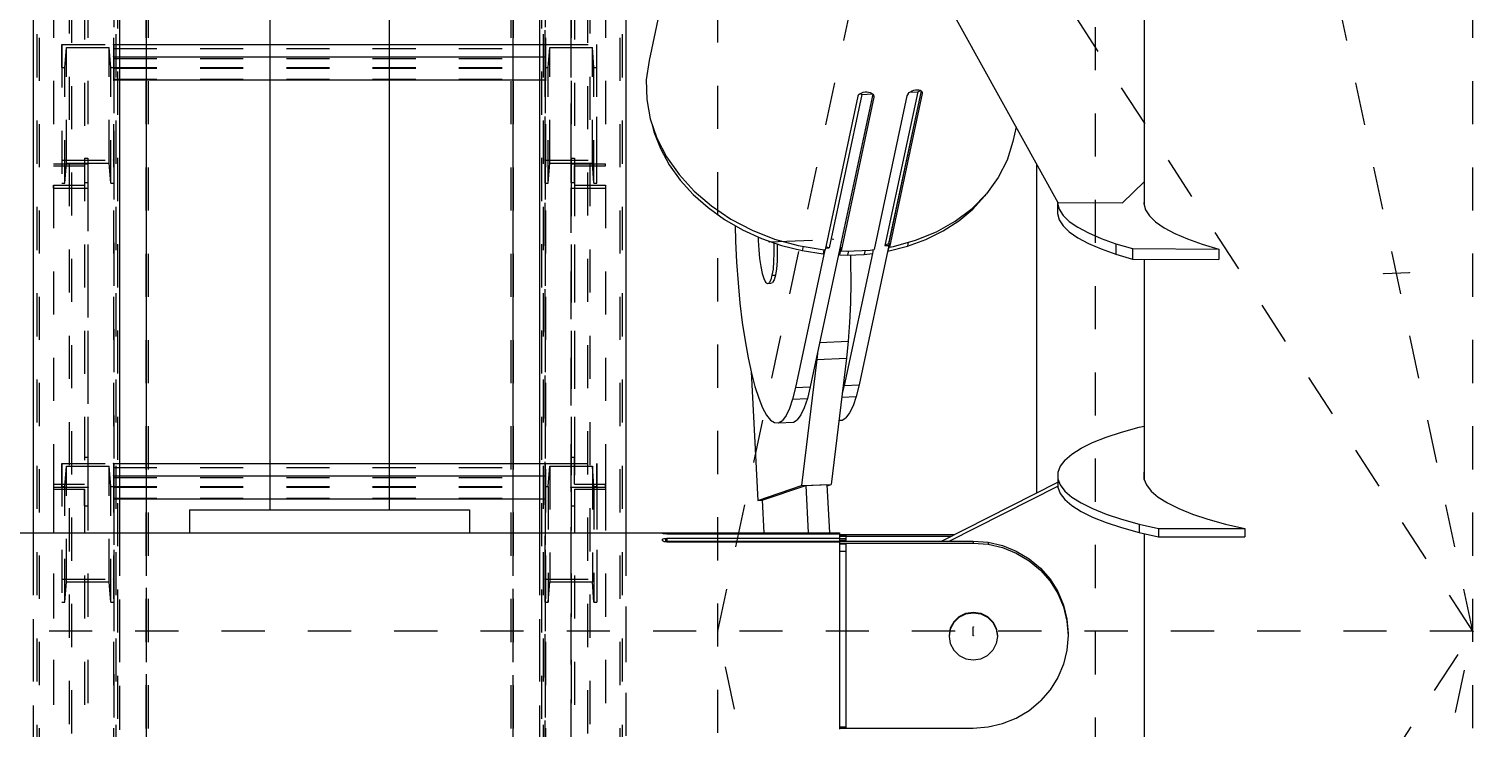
# Model space of a CAD drawing. Header units: millimetres. Extents: x 149919 to 150445, y 136651 to 136866.
# Drawn here: x 150372.766 to 150376.113, y 136684.551 to 136686.172 of the extents above; entities that cross this region are included whole.
import ezdxf

# ---------------------------------------------------------------- set-up
doc = ezdxf.new("R2010")
doc.units = ezdxf.units.MM
doc.header["$LTSCALE"] = 0.25
for name, pattern in [('CENTER', [50.8, 31.75, -6.35, 6.35, -6.35]), ('XKITLINE00', [0]), ('XKITLINE02', [4, 2, -2]), ('XKITLINE03', [6, 3, -1, 1, -1])]:
    doc.linetypes.add(name, pattern=pattern)

# ---------------------------------------------------------------- blocks, each defined once
blk = doc.blocks.new('çatıı')
at = {"color": 8, "linetype": 'CENTER'}
for p, q in [((23255, 3096.7), (23255, 4763.35)), ((23430, 3440.27), (22900, 4260.27)), ((23255, 3440.27), (23430, 4260.27)), ((23430, 2357.78), (23430, 3985.69)), ((23342.5, 3030.27), (23342.5, 3850.27)), ((23430, 3440.27), (23342.5, 3850.27)), ((23266.96, 3530.51), (23281.68, 3531.13)), ((23415.23, 3523.37), (23409.34, 3523.12)), ((23314.2, 3439.27), (23314.2, 3441.28)), ((22900, 2620.27), (23430, 3440.27)), ((23430, 3440.27), (22900, 3440.27)), ((23430, 2620.27), (23255, 3440.27)), ((23342.5, 3030.27), (23430, 3440.27))]:
    blk.add_line(p, q, dxfattribs=at)
at = {"color": 116, "linetype": 'XKITLINE02', "true_color": 0x136734}
for p, q in [((23122.41, 4187.77), (23122.41, 3000.84)), ((23122.94, 4187.77), (23122.94, 3002.41)), ((23207.04, 4187.77), (23207.04, 3002.41)), ((23207.57, 4187.77), (23207.57, 3000.84)), ((23104.64, 4168.77), (23104.64, 3002.41)), ((23225.34, 4168.77), (23225.34, 3002.41)), ((23105.17, 4166.61), (23105.17, 3000.84)), ((23224.81, 4166.61), (23224.81, 3000.84)), ((23115.02, 4010.31), (23115.02, 2304.77)), ((23115.87, 4009.98), (23115.87, 2305.1)), ((23122.52, 4010.31), (23122.52, 2304.77)), ((23207.47, 4010.11), (23207.47, 2304.77)), ((23214.12, 4009.98), (23214.12, 2597.45)), ((23214.97, 4010.31), (23214.97, 2597.45)), ((23122.52, 4005.73), (23122.52, 2597.45)), ((23207.47, 4005.52), (23207.47, 2597.45)), ((23096.3, 3998.62), (23096.3, 2597.45)), ((23097.15, 3998.62), (23097.15, 2299.1)), ((23097.68, 3997.81), (23097.68, 2298.3)), ((23114.92, 3997.81), (23114.92, 2298.3)), ((23115.45, 3998.62), (23115.45, 2299.1)), ((23213.68, 3998.62), (23213.68, 2597.45)), ((23214.53, 3998.62), (23214.52, 2299.1)), ((23215.06, 3997.81), (23215.06, 2298.3)), ((23232.3, 3997.81), (23232.29, 2298.3)), ((23232.83, 3998.62), (23232.82, 2299.1)), ((23116.3, 3967.65), (23116.3, 2597.45)), ((23233.68, 3786.04), (23233.68, 2597.45)), ((23101, 3667.82), (23101, 3548.17)), ((23108.2, 3667.39), (23108.2, 3544.29)), ((23109, 3667.82), (23109, 3544.29)), ((23220.98, 3667.82), (23220.98, 3544.29)), ((23221.78, 3667.39), (23221.78, 3544.29)), ((23228.98, 3667.82), (23228.98, 3548.17)), ((23103, 3570.93), (23103, 3576.27)), ((23103, 3576.27), (23115, 3576.27)), ((23103, 3576.27), (23103, 3544.12)), ((23103.68, 3570.93), (23104.07, 3575.59)), ((23104.07, 3575.59), (23113.94, 3575.59)), ((23104.07, 3548.78), (23104.07, 3575.59)), ((23114.32, 3570.93), (23113.94, 3575.59)), ((23113.94, 3548.78), (23113.94, 3575.59)), ((23115, 3576.27), (23115, 3568.06)), ((23115, 3576.27), (23122.52, 3576.27)), ((23115, 3570.93), (23115, 3576.27)), ((23115, 3576.27), (23115, 3544.12)), ((23115, 3575.34), (23214.98, 3575.34)), ((23207.47, 3576.27), (23214.98, 3576.27)), ((23214.98, 3576.27), (23214.98, 3568.06)), ((23214.98, 3549.46), (23214.98, 3576.27)), ((23214.98, 3570.93), (23214.98, 3576.27)), ((23214.98, 3576.27), (23226.98, 3576.27)), ((23215.66, 3570.93), (23216.05, 3575.59)), ((23216.05, 3548.78), (23216.05, 3575.59)), ((23216.05, 3575.59), (23225.92, 3575.59)), ((23225.92, 3548.78), (23225.92, 3575.59)), ((23226.3, 3570.93), (23225.92, 3575.59)), ((23226.98, 3549.46), (23226.98, 3576.27)), ((23226.98, 3570.93), (23226.98, 3576.27)), ((23115, 3573.4), (23122.52, 3573.4)), ((23115, 3572.98), (23214.98, 3572.98)), ((23207.47, 3573.4), (23214.98, 3573.4)), ((23103, 3570.93), (23103.68, 3570.93)), ((23103.68, 3544.12), (23103.68, 3570.93)), ((23114.32, 3570.93), (23115, 3570.93)), ((23114.32, 3544.12), (23114.32, 3570.93)), ((23115, 3570.93), (23214.98, 3570.93)), ((23115, 3570.77), (23214.98, 3570.77)), ((23115, 3568.22), (23214.98, 3568.22)), ((23115, 3568.06), (23122.52, 3568.06)), ((23207.47, 3568.06), (23214.98, 3568.06)), ((23214.98, 3544.12), (23214.98, 3570.93)), ((23214.98, 3570.93), (23215.66, 3570.93)), ((23215.66, 3544.12), (23215.66, 3570.93)), ((23226.3, 3544.12), (23226.3, 3570.93)), ((23226.3, 3570.93), (23226.98, 3570.93)), ((23226.98, 3544.12), (23226.98, 3570.93)), ((23101, 3548.61), (23109, 3548.61)), ((23101, 3548.17), (23108.2, 3548.17)), ((23103, 3549.46), (23115, 3549.46)), ((23103.68, 3544.12), (23104.07, 3548.78)), ((23104.07, 3548.78), (23113.94, 3548.78)), ((23108.2, 3549.93), (23109, 3549.93)), ((23108.2, 3549.93), (23108.2, 3543.66)), ((23108.2, 3549.93), (23108.2, 3474.34)), ((23109, 3549.93), (23109, 3542.96)), ((23109, 3549.93), (23109, 3473.64)), ((23114.32, 3544.12), (23113.94, 3548.78)), ((23214.98, 3544.12), (23214.98, 3549.46)), ((23214.98, 3549.46), (23226.98, 3549.46)), ((23215.66, 3544.12), (23216.05, 3548.78)), ((23216.05, 3548.78), (23225.92, 3548.78)), ((23220.98, 3549.93), (23220.98, 3480.61)), ((23220.98, 3549.93), (23221.78, 3549.93)), ((23220.98, 3544.29), (23220.98, 3548.6)), ((23220.98, 3548.6), (23228.98, 3548.6)), ((23221.78, 3549.93), (23221.78, 3480.61)), ((23221.78, 3544.29), (23221.78, 3548.17)), ((23221.78, 3548.17), (23228.98, 3548.17)), ((23226.3, 3544.12), (23225.92, 3548.78)), ((23226.98, 3544.12), (23226.98, 3549.46)), ((23228.98, 3548.17), (23228.98, 3548.6)), ((23220.98, 3546.45), (23220.98, 3473.64)), ((23221.78, 3546.45), (23221.78, 3474.34)), ((23101, 3543.66), (23108.2, 3543.66)), ((23101, 3542.96), (23101, 3543.66)), ((23101, 3543.66), (23101, 3473.64)), ((23101, 3542.96), (23109, 3542.96)), ((23103, 3544.12), (23103.68, 3544.12)), ((23108.2, 3544.29), (23109, 3544.29)), ((23114.32, 3544.12), (23115, 3544.12)), ((23214.98, 3544.12), (23215.66, 3544.12)), ((23220.98, 3544.29), (23221.78, 3544.29)), ((23220.98, 3542.96), (23228.98, 3542.96)), ((23221.78, 3543.66), (23228.98, 3543.66)), ((23226.3, 3544.12), (23226.98, 3544.12)), ((23228.98, 3543.66), (23228.98, 3473.64)), ((23103, 3473.84), (23103, 3479.18)), ((23103, 3479.18), (23115, 3479.18)), ((23103, 3479.18), (23103, 3447.03)), ((23103.68, 3473.84), (23104.07, 3478.5)), ((23104.07, 3478.5), (23113.94, 3478.5)), ((23104.07, 3451.69), (23104.07, 3478.5)), ((23108.2, 3480.61), (23109, 3480.61)), ((23114.32, 3473.84), (23113.94, 3478.5)), ((23113.94, 3451.69), (23113.94, 3478.5)), ((23115, 3479.18), (23115, 3470.97)), ((23115, 3479.18), (23122.52, 3479.18)), ((23115, 3473.84), (23115, 3479.18)), ((23115, 3479.18), (23115, 3447.03)), ((23115, 3478.25), (23214.98, 3478.25)), ((23207.47, 3479.18), (23214.98, 3479.18)), ((23214.98, 3479.18), (23214.98, 3470.97)), ((23214.98, 3479.18), (23214.98, 3452.37)), ((23214.98, 3473.84), (23214.98, 3479.18)), ((23214.98, 3479.18), (23226.98, 3479.18)), ((23215.66, 3473.84), (23216.05, 3478.5)), ((23216.05, 3478.5), (23216.05, 3451.69)), ((23216.05, 3478.5), (23225.92, 3478.5)), ((23220.98, 3473.64), (23220.98, 3480.61)), ((23220.98, 3480.61), (23221.78, 3480.61)), ((23221.78, 3474.34), (23221.78, 3480.61)), ((23225.92, 3478.5), (23225.92, 3451.69)), ((23226.3, 3473.84), (23225.92, 3478.5)), ((23226.98, 3479.18), (23226.98, 3454.96)), ((23226.98, 3473.84), (23226.98, 3479.18)), ((23101, 3474.34), (23108.2, 3474.34)), ((23115, 3476.31), (23122.52, 3476.31)), ((23115, 3475.88), (23214.98, 3475.88)), ((23207.47, 3476.31), (23214.98, 3476.31)), ((23221.78, 3474.34), (23228.98, 3474.34)), ((23228.98, 3473.64), (23228.98, 3474.34)), ((23101, 3473.64), (23101, 3353.99)), ((23101, 3473.64), (23109, 3473.64)), ((23101, 3473.64), (23109, 3473.64)), ((23101, 3473.21), (23108.2, 3473.21)), ((23101, 3473.21), (23101, 3353.99)), ((23103, 3473.84), (23103.68, 3473.84)), ((23103.68, 3447.03), (23103.68, 3473.84)), ((23108.2, 3469.32), (23108.2, 3473.21)), ((23108.2, 3473.21), (23108.2, 3350.1)), ((23109, 3473.64), (23109, 3350.1)), ((23114.32, 3473.84), (23115, 3473.84)), ((23114.32, 3447.03), (23114.32, 3473.84)), ((23115, 3473.84), (23214.98, 3473.84)), ((23115, 3473.68), (23214.98, 3473.68)), ((23115, 3471.13), (23214.98, 3471.13)), ((23115, 3470.97), (23122.52, 3470.97)), ((23207.47, 3470.97), (23214.98, 3470.97)), ((23214.98, 3473.84), (23214.98, 3447.03)), ((23214.98, 3473.84), (23215.66, 3473.84)), ((23215.66, 3473.84), (23215.66, 3447.03)), ((23220.98, 3473.64), (23220.98, 3350.1)), ((23220.98, 3473.64), (23228.98, 3473.64)), ((23220.98, 3473.64), (23228.98, 3473.64)), ((23221.78, 3473.21), (23221.78, 3350.1)), ((23221.78, 3473.21), (23228.98, 3473.21)), ((23226.3, 3473.84), (23226.3, 3447.03)), ((23226.3, 3473.84), (23226.98, 3473.84)), ((23226.98, 3473.84), (23226.98, 3447.03)), ((23228.98, 3473.64), (23228.98, 3353.99)), ((23108.2, 3469.32), (23109, 3469.32)), ((23220.98, 3469.32), (23221.78, 3469.32)), ((23096.3, 3463.1), (23096.3, 3417.45)), ((23116.3, 3463.1), (23116.3, 3417.45)), ((23122.52, 3463.1), (23122.52, 3417.45)), ((23207.47, 3463.1), (23207.47, 3417.45)), ((23213.68, 3463.1), (23213.68, 3417.45)), ((23233.68, 3463.1), (23233.68, 3417.45)), ((23226.98, 3454.96), (23226.98, 3447.03)), ((23103, 3452.37), (23115, 3452.37)), ((23103.68, 3447.03), (23104.07, 3451.69)), ((23104.07, 3451.69), (23113.94, 3451.69)), ((23114.32, 3447.03), (23113.94, 3451.69)), ((23214.98, 3447.03), (23214.98, 3452.37)), ((23214.98, 3452.37), (23226.98, 3452.37)), ((23215.66, 3447.03), (23216.05, 3451.69)), ((23216.05, 3451.69), (23225.92, 3451.69)), ((23226.3, 3447.03), (23225.92, 3451.69)), ((23103, 3447.03), (23103.68, 3447.03)), ((23114.32, 3447.03), (23115, 3447.03)), ((23214.98, 3447.03), (23215.66, 3447.03)), ((23226.3, 3447.03), (23226.98, 3447.03))]:
    blk.add_line(p, q, dxfattribs=at)
at = {"color": 1, "linetype": 'XKITLINE03'}
for p, q in [((23115.02, 4010.31), (23115.02, 2309.56)), ((23214.97, 2309.56), (23214.97, 4010.31)), ((23220.97, 2292.58), (23220.98, 4000.82)), ((23109, 3667.82), (23109, 3548.61)), ((23220.98, 3548.6), (23220.98, 3667.82)), ((23115, 3576.27), (23115, 3549.46)), ((23214.98, 3549.46), (23214.98, 3576.27)), ((23115, 3573.4), (23214.98, 3573.4)), ((23109, 3542.96), (23109, 3473.64)), ((23220.98, 3473.64), (23220.98, 3542.96)), ((23115, 3479.18), (23115, 3452.37)), ((23214.98, 3452.37), (23214.98, 3479.18)), ((23115, 3476.31), (23214.98, 3476.31)), ((23109, 3473.64), (23109, 3354.42)), ((23220.98, 3354.42), (23220.98, 3473.64))]:
    blk.add_line(p, q, dxfattribs=at)
at = {"color": 7, "linetype": 'XKITLINE00'}
for p, q in [((23096.3, 3914.52), (23096.3, 3463.1)), ((23116.3, 3883.57), (23116.3, 3463.1)), ((23122.52, 3873.95), (23122.52, 3463.1)), ((23207.47, 3742.52), (23207.47, 3463.1)), ((23213.68, 3732.91), (23213.68, 3463.1)), ((23233.68, 3701.97), (23233.68, 3463.1)), ((23122.52, 3576.27), (23207.47, 3576.27)), ((23122.52, 3573.4), (23207.47, 3573.4)), ((23122.52, 3568.06), (23207.47, 3568.06)), ((23122.52, 3479.18), (23207.47, 3479.18)), ((23122.52, 3476.31), (23207.47, 3476.31)), ((23122.52, 3470.97), (23207.47, 3470.97))]:
    blk.add_line(p, q, dxfattribs=at)
at = {"color": 8, "linetype": 'XKITLINE00'}
for p, q in [((23151.2, 3829.59), (23151.2, 3468.39)), ((23178.8, 3786.89), (23178.8, 3468.39)), ((23258.48, 3663.59), (23239.05, 3572.53)), ((23353.78, 3631.29), (23353.78, 3544.41)), ((23353.8, 3631.29), (23353.8, 3539.13)), ((23302.04, 3597.02), (23333.79, 3539.65)), ((23239.05, 3572.53), (23238.42, 3568.08)), ((23238.42, 3568.08), (23238.51, 3563.54)), ((23290.91, 3564.74), (23276.43, 3496.89)), ((23288.37, 3564.7), (23280.78, 3529.11)), ((23290.93, 3564.72), (23283.39, 3529.42)), ((23287.75, 3564.74), (23287.56, 3564.52)), ((23287.75, 3564.74), (23288.01, 3564.93)), ((23287.94, 3564.88), (23288.37, 3564.7)), ((23288.01, 3564.93), (23288.34, 3565.09)), ((23288.34, 3565.09), (23288.72, 3565.2)), ((23288.37, 3564.7), (23290.83, 3564.81)), ((23288.72, 3565.2), (23289.13, 3565.25)), ((23289.13, 3565.25), (23289.55, 3565.26)), ((23289.55, 3565.26), (23289.95, 3565.2)), ((23289.95, 3565.2), (23290.33, 3565.1)), ((23290.33, 3565.1), (23290.65, 3564.94)), ((23290.65, 3564.94), (23290.91, 3564.75)), ((23290.91, 3564.75), (23291.08, 3564.53)), ((23301.33, 3565.25), (23293.73, 3529.65)), ((23302.11, 3565.55), (23294.54, 3530.11)), ((23302.13, 3565.54), (23294.61, 3530.29)), ((23302.38, 3564.91), (23294.78, 3529.32)), ((23299.1, 3564.86), (23298.92, 3564.61)), ((23299.1, 3564.86), (23299.35, 3565.1)), ((23299.35, 3565.1), (23299.67, 3565.32)), ((23299.46, 3565.17), (23301.33, 3565.25)), ((23299.67, 3565.32), (23300.04, 3565.5)), ((23300.04, 3565.5), (23300.43, 3565.64)), ((23300.43, 3565.64), (23300.83, 3565.73)), ((23300.83, 3565.73), (23301.22, 3565.76)), ((23301.22, 3565.76), (23301.58, 3565.74)), ((23301.33, 3565.25), (23301.98, 3565.62)), ((23301.58, 3565.74), (23301.89, 3565.66)), ((23301.89, 3565.66), (23302.14, 3565.53)), ((23302.14, 3565.53), (23302.3, 3565.36)), ((23302.3, 3565.37), (23302.38, 3564.91)), ((23302.3, 3565.36), (23302.39, 3565.15)), ((23302.39, 3565.15), (23302.38, 3564.91)), ((23238.51, 3563.54), (23239.34, 3559)), ((23287.46, 3564.27), (23279.87, 3528.68)), ((23291.16, 3564.04), (23283.57, 3528.45)), ((23287.56, 3564.52), (23287.46, 3564.27)), ((23291.07, 3564.54), (23291.16, 3564.04)), ((23291.08, 3564.53), (23291.17, 3564.29)), ((23291.17, 3564.29), (23291.16, 3564.04)), ((23298.82, 3564.36), (23291.22, 3528.76)), ((23298.92, 3564.61), (23298.82, 3564.36)), ((23239.34, 3559), (23240.89, 3554.53)), ((23239.62, 3558.2), (23240.17, 3556)), ((23240.17, 3556), (23241.7, 3552.14)), ((23324.11, 3557.14), (23323.39, 3553.77)), ((23240.89, 3554.53), (23243.12, 3550.21)), ((23241.7, 3552.14), (23243.75, 3548.4)), ((23323.39, 3553.77), (23322.03, 3549.48)), ((23243.12, 3550.21), (23246.01, 3546.1)), ((23243.75, 3548.4), (23246.3, 3544.85)), ((23287.58, 3549.14), (23287.59, 3549.09)), ((23322.03, 3549.48), (23319.98, 3545.42)), ((23328.85, 3548.57), (23328.85, 3472.33)), ((23246.01, 3546.1), (23249.5, 3542.29)), ((23246.3, 3544.85), (23249.32, 3541.51)), ((23319.98, 3545.42), (23317.26, 3541.67)), ((23249.32, 3541.51), (23252.76, 3538.45)), ((23249.5, 3542.29), (23253.53, 3538.84)), ((23317.26, 3541.67), (23313.92, 3538.28)), ((23317.15, 3541.56), (23316.86, 3541.15)), ((23348.78, 3539.57), (23353.78, 3544.41)), ((23353.8, 3544.53), (23353.78, 3544.41)), ((23252.76, 3538.45), (23256.58, 3535.7)), ((23253.53, 3538.84), (23258.04, 3535.8)), ((23310.03, 3535.32), (23313.92, 3538.28)), ((23310.85, 3535.41), (23314.08, 3538.12)), ((23316.86, 3541.15), (23314.08, 3538.12)), ((23333.76, 3539.7), (23333.74, 3539.49)), ((23333.74, 3539.49), (23334.11, 3538.07)), ((23333.74, 3539.49), (23333.74, 3537.06)), ((23333.79, 3539.65), (23348.78, 3539.57)), ((23334.11, 3538.07), (23335.02, 3536.65)), ((23353.8, 3539.94), (23353.73, 3539.38)), ((23353.73, 3539.38), (23354.11, 3537.95)), ((23354.11, 3537.95), (23355.02, 3536.54)), ((23256.58, 3535.7), (23260.72, 3533.3)), ((23258.04, 3535.8), (23262.94, 3533.23)), ((23305.64, 3532.84), (23310.03, 3535.32)), ((23307.22, 3533.05), (23310.85, 3535.41)), ((23333.74, 3537.06), (23334.11, 3535.63)), ((23334.11, 3535.63), (23335.02, 3534.21)), ((23335.02, 3536.65), (23336.46, 3535.26)), ((23336.46, 3535.26), (23338.42, 3533.89)), ((23355.02, 3536.54), (23356.46, 3535.14)), ((23356.46, 3535.14), (23358.42, 3533.78)), ((23258.98, 3534.31), (23259.09, 3530.69)), ((23260.72, 3533.3), (23265.13, 3531.28)), ((23262.94, 3533.23), (23268.15, 3531.17)), ((23264.35, 3531.64), (23264.36, 3530.84)), ((23265.13, 3531.28), (23269.76, 3529.67)), ((23300.84, 3530.87), (23305.64, 3532.84)), ((23303.24, 3531.07), (23307.22, 3533.05)), ((23335.02, 3534.21), (23336.46, 3532.82)), ((23336.46, 3532.82), (23338.42, 3531.46)), ((23338.42, 3533.89), (23340.89, 3532.57)), ((23338.42, 3531.46), (23340.89, 3530.14)), ((23340.89, 3532.57), (23343.85, 3531.3)), ((23343.85, 3531.3), (23347.27, 3530.09)), ((23358.42, 3533.78), (23360.88, 3532.46)), ((23360.88, 3532.46), (23363.84, 3531.19)), ((23259.09, 3530.69), (23259.33, 3525.81)), ((23264.36, 3530.84), (23264.48, 3528.69)), ((23264.48, 3528.69), (23264.68, 3526.64)), ((23268.01, 3527.99), (23267.94, 3525.99)), ((23267.97, 3530.29), (23267.98, 3530.12)), ((23267.98, 3530.12), (23268.01, 3527.99)), ((23268.15, 3531.17), (23273.59, 3529.66)), ((23268.79, 3528.03), (23268.73, 3526.03)), ((23268.77, 3530.01), (23268.79, 3528.03)), ((23269.76, 3529.67), (23274.53, 3528.48)), ((23279.81, 3528.68), (23272.99, 3496.74)), ((23273.59, 3529.66), (23279.16, 3528.72)), ((23274.74, 3529.47), (23274.53, 3528.48)), ((23274.53, 3528.48), (23279.39, 3527.74)), ((23279.16, 3528.72), (23279.87, 3528.68)), ((23279.6, 3528.7), (23279.39, 3527.74)), ((23279.95, 3529.08), (23280.78, 3529.11)), ((23280.02, 3529.41), (23280.78, 3529.11)), ((23283.07, 3527.99), (23283.16, 3527.48)), ((23283.47, 3528.96), (23283.16, 3527.48)), ((23283.38, 3529.47), (23283.47, 3528.96)), ((23283.39, 3529.42), (23283.57, 3528.45)), ((23283.57, 3528.45), (23284.77, 3528.37)), ((23284.77, 3528.37), (23290.31, 3528.62)), ((23285.29, 3528.4), (23285.09, 3527.45)), ((23294.62, 3529.69), (23287.72, 3497.36)), ((23289.12, 3528.57), (23288.92, 3527.61)), ((23290.31, 3528.62), (23291.22, 3528.76)), ((23291.01, 3528.73), (23290.81, 3527.8)), ((23293.73, 3529.65), (23294.54, 3530.11)), ((23293.73, 3529.65), (23294.62, 3529.69)), ((23294.39, 3528.61), (23294.43, 3528.37)), ((23294.71, 3529.71), (23294.43, 3528.37)), ((23294.43, 3528.37), (23298.95, 3529.51)), ((23294.54, 3530.11), (23294.62, 3529.69)), ((23294.61, 3530.29), (23294.78, 3529.32)), ((23294.63, 3530.51), (23294.64, 3530.43)), ((23294.78, 3529.32), (23295.7, 3529.46)), ((23295.7, 3529.46), (23300.84, 3530.87)), ((23298.95, 3529.51), (23303.24, 3531.07)), ((23299.14, 3530.41), (23298.95, 3529.51)), ((23340.89, 3530.14), (23343.85, 3528.87)), ((23343.85, 3528.87), (23347.27, 3527.66)), ((23347.27, 3530.09), (23351.13, 3528.95)), ((23347.27, 3530.09), (23347.27, 3527.66)), ((23351.13, 3528.95), (23371.13, 3528.84)), ((23351.13, 3528.95), (23351.13, 3526.51)), ((23363.84, 3531.19), (23367.26, 3529.98)), ((23367.26, 3529.98), (23371.13, 3528.84)), ((23371.13, 3528.84), (23371.13, 3526.4)), ((23259.33, 3525.81), (23259.68, 3521.01)), ((23264.68, 3526.64), (23264.96, 3524.78)), ((23264.96, 3524.78), (23265.29, 3523.21)), ((23267.94, 3525.99), (23267.79, 3524.22)), ((23268.73, 3526.03), (23268.57, 3524.25)), ((23283.16, 3527.48), (23285.09, 3527.45)), ((23290.81, 3527.8), (23284.28, 3497.22)), ((23285.09, 3527.45), (23287.01, 3527.5)), ((23285.72, 3527.47), (23285.76, 3526.02)), ((23285.76, 3526.02), (23285.8, 3521.11)), ((23287.01, 3527.5), (23288.92, 3527.61)), ((23288.92, 3527.61), (23290.81, 3527.8)), ((23347.27, 3527.66), (23351.13, 3526.51)), ((23351.13, 3526.51), (23371.13, 3526.4)), ((23353.8, 3526.5), (23353.8, 3475.54)), ((23265.29, 3523.21), (23265.68, 3522)), ((23265.68, 3522), (23266.08, 3521.21)), ((23266.08, 3521.21), (23266.49, 3520.89)), ((23267.25, 3521.68), (23266.89, 3521.05)), ((23267.55, 3522.76), (23267.25, 3521.68)), ((23267.79, 3524.22), (23267.55, 3522.76)), ((23267.55, 3522.76), (23268.34, 3522.79)), ((23268.03, 3521.72), (23267.67, 3521.08)), ((23268.34, 3522.79), (23268.03, 3521.72)), ((23268.57, 3524.25), (23268.34, 3522.79)), ((23259.68, 3521.01), (23260.13, 3516.32)), ((23266.49, 3520.89), (23266.89, 3521.05)), ((23266.49, 3520.89), (23267.28, 3520.92)), ((23267.28, 3520.92), (23267.67, 3521.08)), ((23285.8, 3521.11), (23285.72, 3516.35)), ((23260.13, 3516.32), (23260.67, 3511.84)), ((23285.72, 3516.35), (23285.53, 3511.79)), ((23260.67, 3511.84), (23261.3, 3507.6)), ((23285.53, 3511.79), (23285.22, 3507.5)), ((23261.3, 3507.6), (23262, 3503.67)), ((23278.09, 3504.68), (23277.95, 3503.25)), ((23278.64, 3507.22), (23285.22, 3507.5)), ((23285.22, 3507.5), (23284.82, 3503.54)), ((23262, 3503.67), (23262.77, 3500.11)), ((23277.95, 3503.25), (23274.41, 3474.02)), ((23277.95, 3503.25), (23284.82, 3503.54)), ((23284.82, 3503.54), (23281.28, 3474.31)), ((23262.72, 3500.36), (23264.27, 3470.6)), ((23262.77, 3500.11), (23263.6, 3496.96)), ((23263.6, 3496.96), (23264.47, 3494.26)), ((23272.99, 3496.74), (23272.34, 3494.08)), ((23272.99, 3496.74), (23276.43, 3496.89)), ((23276.43, 3496.89), (23275.77, 3494.22)), ((23283.73, 3494.56), (23287.06, 3494.7)), ((23284.28, 3497.22), (23283.83, 3495.4)), ((23284.28, 3497.22), (23287.72, 3497.36)), ((23287.06, 3494.7), (23286.33, 3492.52)), ((23287.72, 3497.36), (23287.06, 3494.7)), ((23264.47, 3494.26), (23265.37, 3492.05)), ((23265.37, 3492.05), (23266.3, 3490.36)), ((23271.61, 3491.91), (23270.81, 3490.26)), ((23272.34, 3494.08), (23271.61, 3491.91)), ((23272.34, 3494.08), (23275.77, 3494.22)), ((23275.04, 3492.05), (23274.25, 3490.4)), ((23275.77, 3494.22), (23275.04, 3492.05)), ((23286.33, 3492.52), (23285.53, 3490.88)), ((23266.3, 3490.36), (23267.23, 3489.21)), ((23267.23, 3489.21), (23268.16, 3488.63)), ((23268.16, 3488.63), (23269.08, 3488.61)), ((23269.08, 3488.61), (23269.97, 3489.15)), ((23269.08, 3488.61), (23272.51, 3488.75)), ((23270.81, 3490.26), (23269.97, 3489.15)), ((23272.51, 3488.75), (23273.4, 3489.3)), ((23274.25, 3490.4), (23273.4, 3489.3)), ((23283.08, 3489.19), (23283.8, 3489.22)), ((23283.8, 3489.22), (23284.69, 3489.77)), ((23285.53, 3490.88), (23284.69, 3489.77)), ((23352.65, 3487.57), (23353.8, 3487.84)), ((23341.83, 3483.99), (23344.98, 3485.25)), ((23344.98, 3485.25), (23348.59, 3486.45)), ((23348.59, 3486.45), (23352.65, 3487.57)), ((23335.4, 3479.92), (23337.03, 3481.32)), ((23337.03, 3481.32), (23339.18, 3482.68)), ((23339.18, 3482.68), (23341.83, 3483.99)), ((23334.31, 3478.5), (23333.76, 3477.06)), ((23335.4, 3479.92), (23334.31, 3478.5)), ((23274.41, 3474.02), (23281.28, 3474.31)), ((23280.32, 3473.98), (23281.28, 3474.31)), ((23306.83, 3461.16), (23333.76, 3474.82)), ((23333.76, 3477.06), (23333.76, 3475.62)), ((23333.76, 3475.62), (23334.31, 3474.18)), ((23333.76, 3475.62), (23333.76, 3473.67)), ((23353.8, 3477.15), (23353.76, 3477.06)), ((23353.76, 3477.06), (23353.76, 3475.62)), ((23353.76, 3475.62), (23354.31, 3474.18)), ((23264.27, 3470.6), (23274.41, 3474.02)), ((23265.25, 3470.64), (23275.39, 3474.06)), ((23275.39, 3474.06), (23280.3, 3474.27)), ((23275.39, 3474.06), (23275.97, 3463.07)), ((23280.3, 3474.27), (23280.89, 3463.07)), ((23308.59, 3461.16), (23333.76, 3473.93)), ((23333.76, 3473.67), (23334.31, 3472.23)), ((23334.31, 3474.18), (23335.4, 3472.76)), ((23334.31, 3472.23), (23335.4, 3470.81)), ((23335.4, 3472.76), (23337.03, 3471.37)), ((23337.03, 3471.37), (23339.18, 3470.01)), ((23354.31, 3474.18), (23355.4, 3472.76)), ((23355.4, 3472.76), (23357.03, 3471.37)), ((23357.03, 3471.37), (23359.18, 3470.01)), ((23132.57, 3468.39), (23197.42, 3468.39)), ((23132.57, 3468.39), (23132.57, 3463.1)), ((23197.42, 3468.39), (23197.42, 3463.1)), ((23264.27, 3470.6), (23265.25, 3470.64)), ((23265.25, 3470.64), (23265.64, 3463.07)), ((23335.4, 3470.81), (23337.03, 3469.42)), ((23337.03, 3469.42), (23339.18, 3468.06)), ((23339.18, 3470.01), (23341.83, 3468.69)), ((23339.18, 3468.06), (23341.83, 3466.74)), ((23341.83, 3468.69), (23344.98, 3467.43)), ((23359.18, 3470.01), (23361.83, 3468.69)), ((23361.83, 3468.69), (23364.98, 3467.43)), ((23341.83, 3466.74), (23344.98, 3465.48)), ((23344.98, 3467.43), (23348.59, 3466.24)), ((23344.98, 3465.48), (23348.59, 3464.29)), ((23348.59, 3466.24), (23352.65, 3465.11)), ((23348.59, 3464.29), (23352.65, 3463.16)), ((23352.65, 3465.11), (23357.11, 3464.07)), ((23352.65, 3465.11), (23352.65, 3463.16)), ((23364.98, 3467.43), (23368.59, 3466.24)), ((23368.59, 3466.24), (23372.65, 3465.11)), ((23372.65, 3465.11), (23377.11, 3464.07)), ((23087.8, 3463.1), (23242.19, 3463.1)), ((23242.11, 3463.05), (23242.19, 3463.1)), ((23242.11, 3463.05), (23242.11, 3463.01)), ((23242.11, 3463.01), (23242.19, 3462.97)), ((23242.19, 3461.61), (23242.11, 3461.52)), ((23242.11, 3461.52), (23242.11, 3461.42)), ((23242.11, 3461.42), (23242.19, 3461.32)), ((23242.19, 3463.1), (23242.36, 3463.09)), ((23242.19, 3462.97), (23242.36, 3462.93)), ((23242.19, 3461.61), (23242.36, 3461.69)), ((23242.19, 3461.32), (23242.36, 3461.2)), ((23242.36, 3463.09), (23242.6, 3463.08)), ((23242.36, 3462.93), (23242.6, 3462.9)), ((23242.36, 3461.69), (23242.6, 3461.75)), ((23242.36, 3461.2), (23242.6, 3461.1)), ((23242.6, 3463.08), (23242.89, 3463.07)), ((23242.6, 3462.9), (23242.89, 3462.89)), ((23242.6, 3461.75), (23242.89, 3461.79)), ((23242.6, 3461.1), (23242.89, 3461.04)), ((23242.89, 3463.07), (23242.89, 3462.89)), ((23242.89, 3463.07), (23243.2, 3463.07)), ((23242.89, 3462.89), (23243.2, 3462.88)), ((23242.89, 3461.79), (23243.2, 3461.81)), ((23242.89, 3461.79), (23242.89, 3461.04)), ((23242.89, 3461.04), (23243.2, 3461.02)), ((23243.2, 3463.07), (23243.2, 3462.88)), ((23243.2, 3463.07), (23283.2, 3463.07)), ((23243.2, 3462.88), (23283.2, 3462.88)), ((23243.2, 3461.81), (23243.2, 3461.16)), ((23243.2, 3461.81), (23283.2, 3461.81)), ((23243.2, 3461.16), (23314.2, 3461.16)), ((23243.2, 3461.16), (23243.2, 3461.02)), ((23243.2, 3461.02), (23283.2, 3461.02)), ((23283.2, 3463.07), (23283.2, 3462.88)), ((23283.2, 3462.88), (23283.2, 3461.81)), ((23283.2, 3462.72), (23309.91, 3462.72)), ((23283.2, 3462.47), (23284.7, 3462.47)), ((23283.2, 3462.3), (23284.7, 3462.3)), ((23283.2, 3461.81), (23283.2, 3461.16)), ((23283.2, 3461.76), (23284.7, 3461.76)), ((23283.2, 3461.4), (23283.2, 3461.16)), ((23283.2, 3461.4), (23284.7, 3461.4)), ((23283.2, 3461.02), (23283.2, 3457.02)), ((23284.7, 3462.47), (23284.7, 3462.06)), ((23284.7, 3462.28), (23309.03, 3462.28)), ((23284.7, 3462.06), (23284.7, 3461.16)), ((23314.2, 3461.16), (23317.64, 3460.9)), ((23314.2, 3461.16), (23314.2, 3460.72)), ((23352.65, 3463.16), (23357.11, 3462.12)), ((23353.8, 3462.9), (23353.8, 3410.58)), ((23357.11, 3464.07), (23377.11, 3464.07)), ((23357.11, 3464.07), (23357.11, 3462.12)), ((23357.11, 3462.12), (23377.11, 3462.12)), ((23377.11, 3464.07), (23377.11, 3462.12)), ((23283.2, 3460.72), (23314.2, 3460.72)), ((23283.2, 3460.57), (23284.7, 3460.57)), ((23283.2, 3458.81), (23284.7, 3458.81)), ((23284.7, 3460.57), (23284.7, 3456.58)), ((23314.2, 3460.72), (23317.64, 3460.45)), ((23317.64, 3460.9), (23320.99, 3460.11)), ((23317.64, 3460.9), (23317.64, 3460.45)), ((23317.64, 3460.45), (23320.99, 3459.67)), ((23320.99, 3460.11), (23324.18, 3458.82)), ((23320.99, 3459.67), (23324.18, 3458.38)), ((23324.18, 3458.82), (23327.13, 3457.07)), ((23324.18, 3458.38), (23327.13, 3456.62)), ((23283.2, 3457.02), (23283.2, 3435.18)), ((23284.7, 3456.58), (23284.7, 3418.15)), ((23327.13, 3457.07), (23329.75, 3454.88)), ((23327.13, 3456.62), (23329.75, 3454.43)), ((23329.75, 3454.88), (23331.99, 3452.32)), ((23329.75, 3454.43), (23331.99, 3451.88)), ((23331.99, 3452.32), (23333.8, 3449.45)), ((23331.99, 3451.88), (23333.8, 3449.01)), ((23333.8, 3449.45), (23335.12, 3446.34)), ((23333.8, 3449.01), (23335.12, 3445.9)), ((23310.9, 3443.69), (23312.46, 3444.46)), ((23310.9, 3443.51), (23312.46, 3444.28)), ((23312.46, 3444.46), (23314.2, 3444.73)), ((23312.46, 3444.28), (23314.2, 3444.55)), ((23314.2, 3444.73), (23314.2, 3444.55)), ((23314.2, 3444.73), (23315.93, 3444.46)), ((23314.2, 3444.55), (23315.93, 3444.28)), ((23315.93, 3444.46), (23317.49, 3443.69)), ((23315.93, 3444.28), (23317.49, 3443.51)), ((23335.12, 3446.34), (23335.92, 3443.07)), ((23335.12, 3445.9), (23335.92, 3442.63)), ((23308.87, 3440.96), (23308.6, 3439.27)), ((23309.66, 3442.48), (23308.87, 3440.96)), ((23309.66, 3442.3), (23308.87, 3440.78)), ((23309.66, 3442.48), (23310.9, 3443.69)), ((23309.66, 3442.3), (23310.9, 3443.51)), ((23317.49, 3443.69), (23318.73, 3442.48)), ((23317.49, 3443.51), (23318.73, 3442.3)), ((23318.73, 3442.48), (23319.52, 3440.96)), ((23318.73, 3442.3), (23319.52, 3440.78)), ((23319.52, 3440.96), (23319.8, 3439.27)), ((23335.92, 3443.07), (23336.2, 3439.72)), ((23335.92, 3442.63), (23336.2, 3439.27)), ((23308.87, 3440.78), (23308.6, 3439.09)), ((23308.6, 3439.27), (23308.6, 3439.09)), ((23308.6, 3439.09), (23308.87, 3437.41)), ((23319.52, 3440.78), (23319.8, 3439.09)), ((23319.8, 3439.09), (23319.52, 3437.41)), ((23319.8, 3439.27), (23319.8, 3439.09)), ((23336.2, 3439.27), (23335.92, 3435.92)), ((23336.2, 3439.72), (23336.2, 3439.27)), ((23283.2, 3435.18), (23283.2, 3417.6)), ((23308.87, 3437.41), (23309.66, 3435.88)), ((23309.66, 3435.88), (23310.9, 3434.68)), ((23310.9, 3434.68), (23312.46, 3433.9)), ((23315.93, 3433.9), (23317.49, 3434.68)), ((23317.49, 3434.68), (23318.73, 3435.88)), ((23319.52, 3437.41), (23318.73, 3435.88)), ((23335.92, 3435.92), (23335.12, 3432.64)), ((23312.46, 3433.9), (23314.2, 3433.63)), ((23314.2, 3433.63), (23315.93, 3433.9)), ((23335.12, 3432.64), (23333.8, 3429.53)), ((23333.8, 3429.53), (23331.99, 3426.67)), ((23327.13, 3421.92), (23329.75, 3424.11)), ((23331.99, 3426.67), (23329.75, 3424.11)), ((23324.18, 3420.16), (23327.13, 3421.92)), ((23283.2, 3418.15), (23284.7, 3418.15)), ((23283.2, 3417.93), (23284.7, 3417.93)), ((23283.2, 3417.82), (23314.2, 3417.82)), ((23284.7, 3418.15), (23284.7, 3417.93)), ((23314.2, 3417.82), (23317.64, 3418.09)), ((23317.64, 3418.09), (23320.99, 3418.87)), ((23320.99, 3418.87), (23324.18, 3420.16))]:
    blk.add_line(p, q, dxfattribs=at)
at = {"color": 1, "linetype": 'XKITLINE00'}
for centre in [(23115, 3576.27), (23214.98, 3576.27), (23115, 3573.4), (23214.98, 3573.4), (23109, 3548.61), (23115, 3549.46), (23214.98, 3549.46), (23220.98, 3548.6), (23109, 3542.96), (23220.98, 3542.96), (23115, 3479.18), (23214.98, 3479.18), (23115, 3476.31), (23214.98, 3476.31), (23109, 3473.64), (23109, 3473.64), (23220.98, 3473.64), (23220.98, 3473.64), (23115, 3452.37), (23214.98, 3452.37)]:
    blk.add_circle(centre, 0.05, dxfattribs=at)
at = {"color": 8, "linetype": 'XKITLINE00'}
for centre in [(23266.96, 3530.51), (23281.68, 3531.13), (23409.34, 3523.12), (23415.23, 3523.37), (23314.2, 3441.28), (23255, 3440.27), (23255, 3440.27), (23314.2, 3439.27), (23430, 3440.27), (23430, 3440.27), (23430, 3440.27), (23430, 3440.27), (23430, 3440.27)]:
    blk.add_circle(centre, 0.05, dxfattribs=at)

msp = doc.modelspace()

# ---------------------------------------------------------------- block references
at = {"xscale": 0.009999943142843078, "yscale": 0.009999943142843078, "zscale": 0.009999943142843078}
msp.add_blockref('çatıı', (150141.8141, 136650.3731), dxfattribs=at)

doc.saveas('drawing.dxf')
